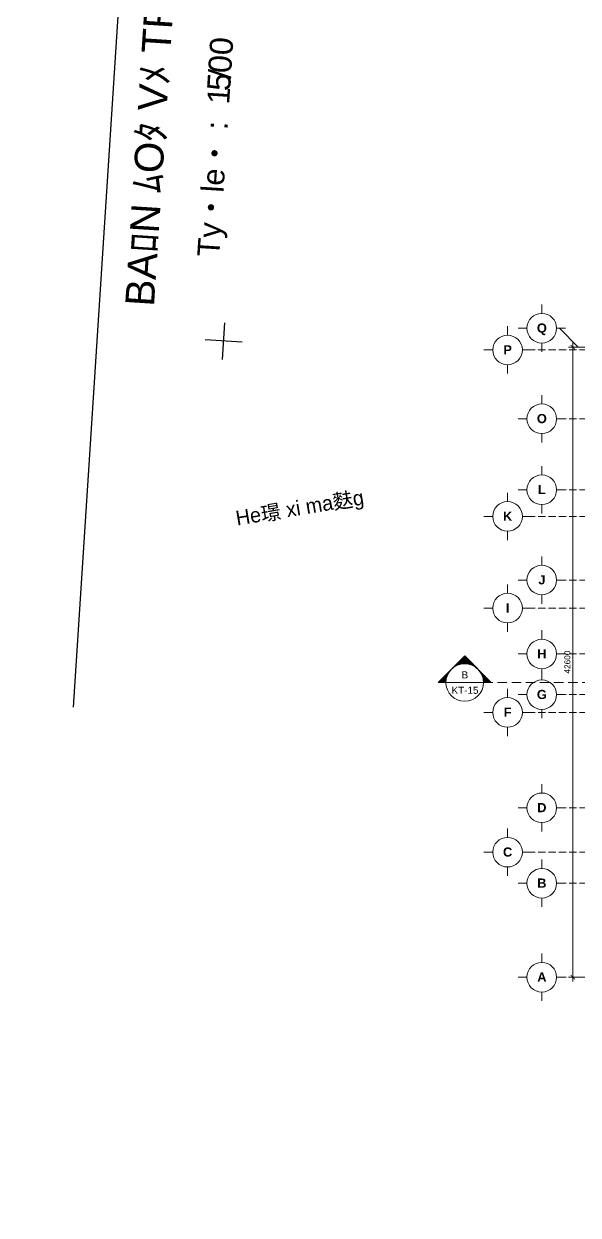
# Model space of a CAD drawing. Header units: millimetres. Extents: x -55734 to 110735, y -16086 to 119028.
# Drawn here: x -55734 to -18289, y -16086 to 64447 of the extents above; entities that cross this region are included whole.
import ezdxf
from ezdxf.enums import TextEntityAlignment as Align
from ezdxf.xclip import XClip

# ---------------------------------------------------------------- set-up
doc = ezdxf.new("R2010")
doc.units = ezdxf.units.MM
doc.header["$XCLIPFRAME"] = 0
doc.linetypes.add('Grid Line', pattern=[14, 10, -2, 0, -2])
doc.linetypes.add('HIDDEN2', pattern=[4.7625, 3.175, -1.5875])
for name, color, linetype in [('20180221 BF$0$28', 7, 'Continuous'), ('20180221 BF$0$54', 7, 'Continuous'), ('20180221 BF$0$DDHSB', 7, 'Continuous'), ('20180221 BF$0$luoi', 5, 'Continuous')]:
    doc.layers.add(name, color=color, linetype=linetype)
for name, color, linetype, lineweight in [('DIM', 1, 'Continuous', 5), ('G-ANNO-SYMB', 111, 'Continuous', 5), ('KH', 6, 'Continuous', 5), ('KI-HIEU-1', 151, 'Continuous', 9), ('NET THAY 2', 55, 'Continuous', 5), ('TRUC', 225, 'Continuous', 5)]:
    doc.layers.add(name, color=color, linetype=linetype, lineweight=lineweight)
doc.styles.add('20180221 BF$0$txt', font='VAVON_0.TTF', dxfattribs={"height": 0.2})
doc.styles.add('20180221 BF$0$VHELVEB', font='VHELVEB.TTF')
doc.styles.add('20180221 BF$0$VHELVEN', font='VHELVEN.TTF')
doc.styles.add('Arial', font='arial.ttf', dxfattribs={"height": 476.25})
doc.styles.add('Arial_B', font='arialbd.ttf', dxfattribs={"height": 619.047619})
doc.styles.add('TA1', font='arial.ttf')
doc.dimstyles.new('D_200_KTx2', dxfattribs={"dimtxt": 400, "dimasz": 300, "dimexe": 300, "dimexo": 300, "dimgap": 160, "dimtad": 1, "dimdec": 0, "dimzin": 9, "dimtxsty": 'TA1', "dimblk": 'ARCHTICK', "dimcen": 1, "dimdle": 300, "dimclrd": 256, "dimclre": 256, "dimclrt": 7, "dimadec": 0, "dimazin": 0, "dimtfac": 1, "dimtdec": 0, "dimtix": 1, "dimtmove": 1, "dimatfit": 3, "dimldrblk": 'ARCHTICK', "dimfxl": 1, "dimtolj": 1, "dimtzin": 0, "dimlwd": -1, "dimlwe": -1, "dimarcsym": 0})

# ---------------------------------------------------------------- blocks, each defined once
blk = doc.blocks.new('Section - Section Head - Filled-317961-MẶT BẰNG TẦNG 1')
at = {"layer": 'G-ANNO-SYMB'}
h = blk.add_hatch(color=256, dxfattribs=at)
edge = h.paths.add_edge_path(flags=0)
edge.add_line((-10.84, 4.49), (-6.35, 8.98))
edge.add_line((-6.35, 8.98), (-6.35, 6.35))
edge.add_arc((-6.35, 0), 6.35, 90, 135)
h = blk.add_hatch(color=256, dxfattribs=at)
edge = h.paths.add_edge_path(flags=0)
edge.add_arc((-6.35, 0), 6.35, 45, 90)
edge.add_line((-6.35, 6.35), (-6.35, 8.98))
edge.add_line((-6.35, 8.98), (-1.86, 4.49))
h = blk.add_hatch(color=256, dxfattribs=at)
edge = h.paths.add_edge_path(flags=0)
edge.add_arc((-6.35, 0), 6.36, 137.9216, 180)
edge.add_line((-12.71, 0), (-15.33, 0))
edge.add_line((-15.33, 0), (-11.07, 4.26))
h = blk.add_hatch(color=256, dxfattribs=at)
edge = h.paths.add_edge_path(flags=0)
edge.add_line((-1.63, 4.26), (2.63, 0))
edge.add_line((2.63, 0), (0.01, 0))
edge.add_arc((-6.35, 0), 6.36, 0, 42.0784)
for p, q in [((-6.35, 8.98), (-15.33, 0)), ((-6.35, 8.98), (-10.84, 4.49)), ((-6.35, 8.98), (2.63, 0)), ((-6.35, 6.35), (-6.35, 8.98)), ((-1.86, 4.49), (-6.35, 8.98)), ((-6.35, 8.98), (-6.35, 6.35)), ((-11.07, 4.26), (-15.33, 0)), ((2.63, 0), (-1.63, 4.26)), ((-15.33, 0), (-12.71, 0)), ((0.01, 0), (2.63, 0)), ((-12.7, 0), (-15.33, 0)), ((0, 0), (2.63, 0))]:
    blk.add_line(p, q, dxfattribs=at)
for radius, start, end in [(6.36, 137.9216, 180), (6.35, 360, 180), (6.35, 90, 135), (6.35, 45, 90), (6.36, 0, 42.0784), (6.35, 180, 360)]:
    blk.add_arc((-6.35, 0), radius, start, end, dxfattribs=at)
blk = doc.blocks.new('_ARCHTICK')
at = {"color": 0, "linetype": 'ByBlock', "const_width": 0.15}
blk.add_lwpolyline([(-0.5, -0.5), (0.5, 0.5)], dxfattribs=at)
blk = doc.blocks.new('*D185')
at = {"layer": 'Defpoints', "color": 0, "transparency": 16777216}
for p in [(-15752, 42600), (-18652, 0), (-15752, 0)]:
    blk.add_point(p, dxfattribs=at)
at = {"layer": 'DIM', "transparency": 16777216}
for p, q in [((-18652, 42900), (-18652, -300)), ((-16052, 42600), (-18952, 42600)), ((-16052, 0), (-18952, 0))]:
    blk.add_line(p, q, dxfattribs=at)
at = {"layer": 'DIM', "transparency": 16777216, "xscale": 300, "yscale": 300, "zscale": 300}
for p, rotation in [((-18652, 42600), 90), ((-18652, 0), 270)]:
    blk.add_blockref('_ARCHTICK', p, dxfattribs=dict(at, rotation=rotation))
at = {"layer": 'DIM', "color": 7, "transparency": 16777216, "insert": (-19016, 21300), "char_height": 400, "attachment_point": 5, "rotation": 90, "style": 'TA1'}
blk.add_mtext('\\A1;42600', dxfattribs=at)
blk = doc.blocks.new('Grid - FamilyAL-KH TRUC-550400-MẶT BẰNG HẦM 2')
at = {"layer": 'KH'}
for p, q in [((0, 7), (0, 4)), ((-8, -1), (-5, -1)), ((8, -1), (5, -1)), ((0, -9), (0, -6))]:
    blk.add_line(p, q, dxfattribs=at)
blk.add_circle((0, -1), 5, dxfattribs=at)
blk = doc.blocks.new('A$C1F0A2BF7')
at = {"layer": '20180221 BF$0$54'}
blk.add_lwpolyline([(220897, 154644), (210020, -13579), (0, 0), (10876, 168223)], close=True, dxfattribs=at)
blk.add_lwpolyline([(220897, 154644), (210020, -13579), (0, 0), (10876, 168223)], close=True, dxfattribs=at)
at = {"layer": '20180221 BF$0$luoi', "color": 7, "linetype": 'Continuous'}
for p, q in [((13410, 75242, 0), (13572, 77737, 0)), ((14738, 76409, 0), (12244, 76570, 0))]:
    blk.add_line(p, q, dxfattribs=at)
at = {"layer": '20180221 BF$0$28', "color": 7, "linetype": 'Continuous', "style": '20180221 BF$0$txt'}
blk.add_text('He璟 xi ma麩g', height=1000, rotation=9.46178, dxfattribs=at).set_placement((18648, 65155, 0), align=Align.MIDDLE)
at = {"layer": '20180221 BF$0$DDHSB', "linetype": 'Continuous', "style": '20180221 BF$0$VHELVEB'}
blk.add_text('BAﾛN ﾑOﾀ Vﾒ TRﾍ  ', height=1950, rotation=86.30071, dxfattribs=at).set_placement((9549, 90568, 0), align=Align.CENTER)
at = {"layer": '20180221 BF$0$DDHSB', "linetype": 'Continuous', "style": '20180221 BF$0$VHELVEN'}
for s, height, p in [('500', 1560, (13924, 93359, 0)), ('Ty・le・ :  1 / ', 1495, (13199, 82151, 0))]:
    blk.add_text(s, height=height, rotation=86.30071, dxfattribs=at).set_placement(p)

msp = doc.modelspace()

# ---------------------------------------------------------------- linework, layer by layer
at = {"layer": 'G-ANNO-SYMB'}
msp.add_line((-27224.6, 19919), (-24684.6, 19919), dxfattribs=at)
at = {"layer": 'KI-HIEU-1', "linetype": 'HIDDEN2', "ltscale": 200}
msp.add_line((-24684.6, 19919), (107315.4, 19919), dxfattribs=at)
at = {"layer": 'TRUC'}
for p, q in [((-19558.8, 43869.9), (-19344.9, 43869.9)), ((-18288.8, 42599.9), (-19558.8, 43869.9))]:
    msp.add_line(p, q, dxfattribs=at)
at = {"layer": 'TRUC', "linetype": 'Grid Line', "ltscale": 50}
for p, q in [((48819.1, 42399.9), (-21659.5, 42399.9)), ((48819.1, 37749.9), (-19344.9, 37749.9)), ((48819.1, 32949.9), (-19344.9, 32949.9)), ((48819.1, 31149.9), (-21659.5, 31149.9)), ((48819.1, 26849.9), (-19344.9, 26849.9)), ((48819.1, 24949.9), (-21659.5, 24949.9)), ((48819.1, 21849.9), (-19344.9, 21849.9)), ((48819.1, 19099.9), (-19344.9, 19099.9)), ((48819.1, 17899.9), (-21659.5, 17899.9)), ((48819.1, 11449.9), (-19344.9, 11449.9)), ((48819.1, 8449.9), (-21659.5, 8449.9)), ((48819.1, 6349.9), (-19344.9, 6349.9)), ((48819.1, -0.1), (-19344.9, -0.1))]:
    msp.add_line(p, q, dxfattribs=at)

# ---------------------------------------------------------------- block references
at = {"lineweight": 5, "xscale": 200.0000000000002, "yscale": 200.0000000000002, "zscale": 200.0000000000002, "rotation": 90}
for p in [(-20944.9, 43869.9), (-23259.5, 42399.9), (-20944.9, 37749.9), (-20944.9, 32949.9), (-23259.5, 31149.9), (-20944.9, 26849.9), (-23259.5, 24949.9), (-20944.9, 21849.9), (-20944.9, 19099.9), (-23259.5, 17899.9), (-20944.9, 11449.9), (-23259.5, 8449.9), (-20944.9, 6349.9), (-20944.9, -0.1)]:
    msp.add_blockref('Grid - FamilyAL-KH TRUC-550400-MẶT BẰNG HẦM 2', p, dxfattribs=at)
at = {"layer": 'G-ANNO-SYMB', "xscale": 199.9999999999999, "yscale": 199.9999999999999, "zscale": 199.9999999999999}
msp.add_blockref('Section - Section Head - Filled-317961-MẶT BẰNG TẦNG 1', (-24684.6, 19919), dxfattribs=at)
at = {"layer": 'NET THAY 2'}
ref = msp.add_blockref('A$C1F0A2BF7', (-55733.8, -33492.4, 0), dxfattribs=at)
XClip(ref).set_block_clipping_path([(-27462.6186291156, 51738.6749988016), (115081.3691330462, 152520.3806320981)])

# ---------------------------------------------------------------- texts
at = {"layer": 'G-ANNO-SYMB', "attachment_point": 2, "line_spacing_factor": 0.941778, "style": 'Arial'}
for s, insert, char_height, width in [('B', (-25938.4, 20672.3), 476.2, 443.133), ('KT-15', (-25930.3, 19633.2), 476.25, 2240.682)]:
    msp.add_mtext(s, dxfattribs=dict(at, insert=insert, char_height=char_height, width=width))
at = {"layer": 'KH', "char_height": 619.048, "attachment_point": 2, "line_spacing_factor": 0.941778, "style": 'Arial_B'}
for s, insert, width in [('\\fArial|b1|i0|c0|p34|;Q', (-20739.7, 44192.4), 785.949), ('\\fArial|b1|i0|c0|p34|;P', (-23054.4, 42722.4), 668.424), ('\\fArial|b1|i0|c0|p34|;O', (-20739.7, 38072.4), 785.949), ('\\fArial|b1|i0|c0|p34|;L', (-20739.7, 33272.4), 617.007), ('\\fArial|b1|i0|c0|p34|;K', (-23054.4, 31472.4), 727.186), ('\\fArial|b1|i0|c0|p34|;J', (-20739.7, 27172.4), 558.244), ('\\fArial|b1|i0|c0|p34|;I', (-23054.4, 25272.4), 279.122), ('\\fArial|b1|i0|c0|p34|;H', (-20739.7, 22172.4), 727.186), ('\\fArial|b1|i0|c0|p34|;G', (-20739.7, 19422.4), 785.949), ('\\fArial|b1|i0|c0|p34|;F', (-23054.4, 18222.4), 617.007), ('\\fArial|b1|i0|c0|p34|;D', (-20739.7, 11772.4), 727.186), ('\\fArial|b1|i0|c0|p34|;C', (-23054.4, 8772.4), 727.186), ('\\fArial|b1|i0|c0|p34|;B', (-20739.7, 6672.4), 727.186), ('\\fArial|b1|i0|c0|p34|;A', (-20739.7, 322.4), 705.15)]:
    msp.add_mtext(s, dxfattribs=dict(at, insert=insert, width=width))

# ---------------------------------------------------------------- dimensions: what is measured, and where the dimension line sits
at = {"layer": 'DIM'}
dim = msp.add_linear_dim(base=(-18652, -0.1), p1=(-15752, 42599.9), p2=(-15752, -0.1), angle=90, dimstyle='D_200_KTx2', dxfattribs=at)
dim.commit()
dim.dimension.update_dxf_attribs({"geometry": '*D185', "text_midpoint": (-19016.2, 21299.9)})

doc.saveas('drawing.dxf')
